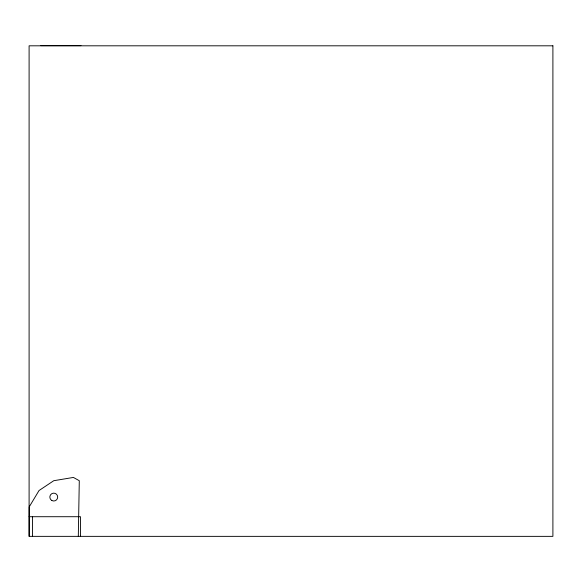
<?xml version="1.0" encoding="UTF-8"?>
<svg xmlns="http://www.w3.org/2000/svg" width="582" height="582" viewBox="0 0 582 582"><rect width="100%" height="100%" fill="white"/><g stroke="black" fill="none" stroke-linecap="round" stroke-linejoin="round"><path stroke-width="0.87" d="M40.878 45.643L80.971 45.643M29.1 516.714L80.491 516.714L80.491 536.357M78.308 536.357L79.29 480.71L73.397 477.436L53.762 480.71L39.03 490.531L29.209 506.893L29.209 536.357M32.483 516.714L32.483 536.357M552.9 45.811L29.1 45.811L29.1 536.357L552.9 536.357L552.9 45.811M51.798 500.476A3.929 3.929 0 0 0 57.691 497.072A3.929 3.929 0 0 0 51.798 493.674A3.929 3.929 0 0 0 51.798 500.476"/></g></svg>
